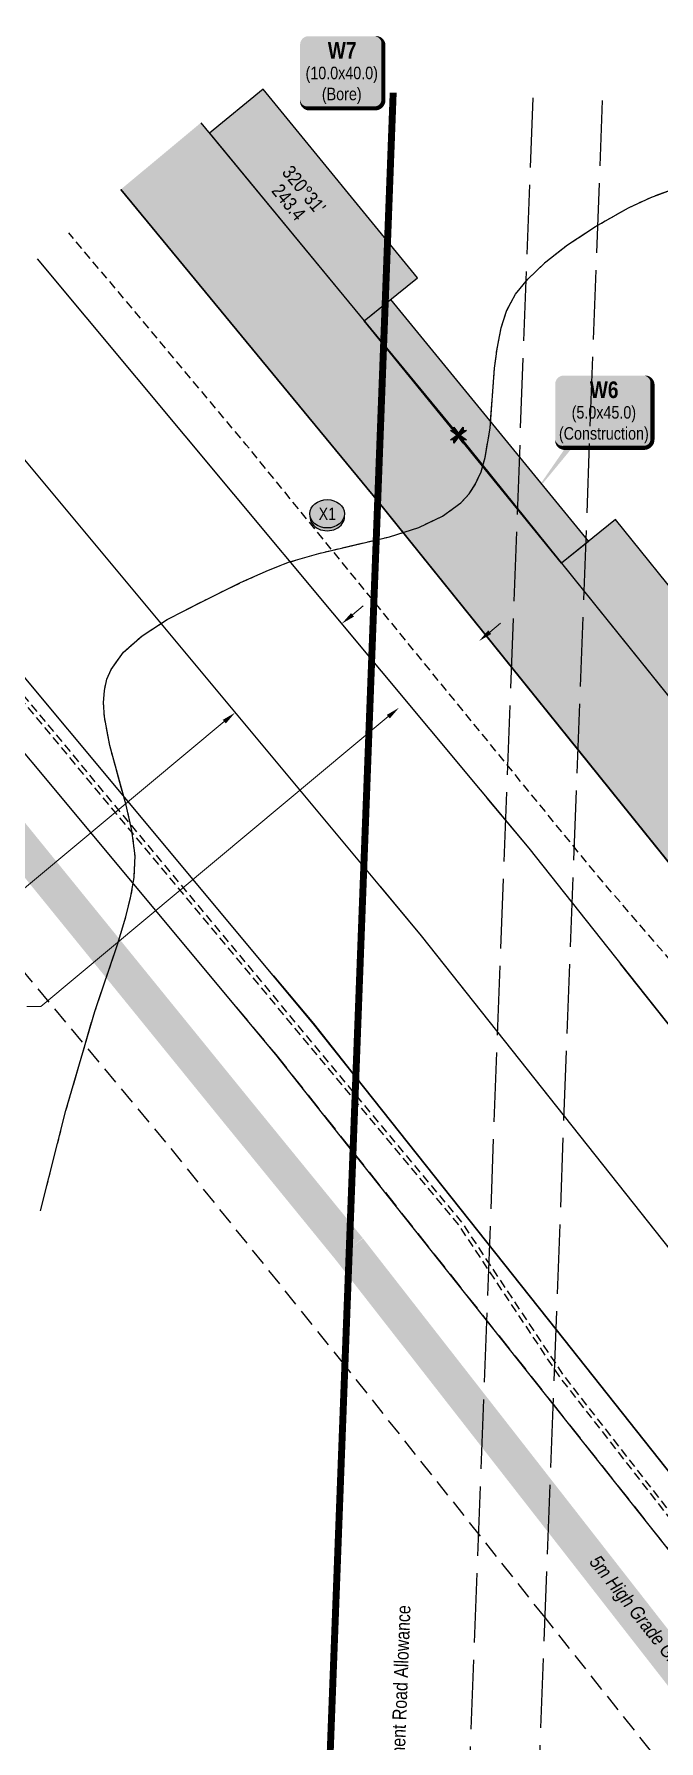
# Model space of a CAD drawing. Extents: x 331629 to 337523, y 6158057 to 6163201.
# Drawn here: x 335561 to 336010, y 6159095 to 6160323 of the extents above; entities that cross this region are included whole.
import ezdxf
from ezdxf.enums import TextEntityAlignment as Align

# ---------------------------------------------------------------- set-up
doc = ezdxf.new("R2010")
doc.units = 0
doc.header["$LTSCALE"] = 5
doc.header["$PDSIZE"] = 5
for name, pattern in [('CENTERLINEX3', [5, 2.5, -1, 0.5, -1]), ('foc-ACCESSROAD', [3.75, 2.5, -1.25]), ('foc-TOPO-ephemeral', [6.25, 3.125, -0.625, 0.625, -0.625, 0.625, -0.625]), ('foc-UNSURVEYED', [12.5, 10, -2.5]), ('UG_PIPE', [1.875, 1.25, -0.625])]:
    doc.linetypes.add(name, pattern=pattern)
doc.layers.get('Defpoints').update_dxf_attribs({"color": 9})
for name, color, linetype in [('AS-PIPE-UG', 44, 'UG_PIPE'), ('AS-ROADS', 254, 'Continuous'), ('C-AR', 13, 'foc-ACCESSROAD'), ('C-RW', 13, 'Continuous'), ('F-RW', 190, 'Continuous'), ('L-BD1', 253, 'Continuous'), ('L-MON', 1, 'Continuous'), ('L-ROAD-T', 7, 'Continuous'), ('L-USEC', 7, 'foc-UNSURVEYED'), ('P-CROSSINGS', 250, 'Continuous'), ('P-PROPOSED', 10, 'Continuous'), ('P-PROPOSED-H', 21, 'Continuous'), ('P-TEMP-BLOCKS', 250, 'Continuous'), ('P-TEMP-BLUE', 146, 'Continuous'), ('T-DRAW', 143, 'foc-TOPO-ephemeral')]:
    doc.layers.add(name, color=color, linetype=linetype)
doc.layers.add('AS-TRAPPER BOUNDARY', color=7, linetype='CENTERLINEX3', true_color=0xb85c00, transparency=0.6)
for name, color, linetype, lineweight in [('C-AR-T', 13, 'Continuous', 9), ('C-RW-T', 13, 'Continuous', 9), ('T-TEXT', 48, 'Continuous', 18)]:
    doc.layers.add(name, color=color, linetype=linetype, lineweight=lineweight)
doc.layers.add('P-TEMP-BLUE-H', color=7, linetype='Continuous', true_color=0x99e6ff)
doc.styles.add('80', font='ARIALN.TTF', dxfattribs={"height": 10})
doc.styles.add('80CG', font='ARIALN.TTF', dxfattribs={"height": 10})
doc.styles.add('80L', font='ARIALN.TTF', dxfattribs={"height": 10})
doc.styles.add('BOLD', font='ARIALNB.TTF')
doc.styles.add('Crossing', font='ARIALN.TTF', dxfattribs={"height": 10})
doc.styles.add('foc-LtypeFont', font='ARIALN.TTF', dxfattribs={"height": 7.35})
doc.styles.get("Standard").update_dxf_attribs({"font": 'ARIALN.TTF'})
doc.linetypes.add('foc-TOPO-flowdirection-NOLINE', pattern='A,0,[">",foc-LtypeFont,S=0.3,R=0,X=0,Y=-0.945],-20,[">",foc-LtypeFont,S=0.3,R=0,X=0,Y=-0.945],0', length=20)
doc.dimstyles.new('Compass 5 000', dxfattribs={"dimscale": 5, "dimtxt": 9, "dimasz": 2, "dimexe": 0.2, "dimexo": 0.0625, "dimgap": 0.5, "dimtad": 0, "dimtih": 1, "dimtoh": 1, "dimzin": 0, "dimdsep": 46, "dimtxsty": '80CG', "dimcen": 0.1, "dimse1": 1, "dimse2": 1, "dimclrd": 256, "dimclrt": 256, "dimaunit": 1, "dimadec": 4, "dimazin": 0, "dimtfac": 0.06, "dimtofl": 0, "dimtmove": 0, "dimatfit": 1, "dimfxl": 0.2, "dimtolj": 1, "dimtzin": 0, "dimlwd": -1, "dimarcsym": 0})

# ---------------------------------------------------------------- blocks, each defined once
blk = doc.blocks.new('*U441')
at = {"true_color": 0x99e6ff}
h = blk.add_hatch(color=141, dxfattribs=at)
edge = h.paths.add_edge_path()
edge.add_line((-24, -33.5), (24, -33.5))
edge.add_arc((24, -27.5), 6, 270, 360)
edge.add_line((30, -27.5), (30, 12.5))
edge.add_arc((24, 12.5), 6, 0, 90)
edge.add_line((24, 18.5), (-24, 18.5))
edge.add_arc((-24, 12.5), 6, 90, 180)
edge.add_line((-30, 12.5), (-30, -27.5))
edge.add_arc((-24, -27.5), 6, 180, 270)
at = {"color": 250, "flags": 128}
blk.add_lwpolyline([(-24, -33.5, 3, 3, 0), (24, -33.5, 3, 3, 0.414214), (30, -27.5, 3, 3, 0), (30, 12.5, 3, 0, 0.414214), (24, 18.5, 0, 0, 0), (-24, 18.5, 0, 0, 0.414214), (-30, 12.5, 0, 0, 0), (-30, -27.5, 0, 3, 0.414214)], format="xyseb", close=True, dxfattribs=at)
at = {"flags": 128}
blk.add_lwpolyline([(-15, -29.4, 0, 7.5, 0), (0, 0, 0, 0, 0)], format="xyseb", dxfattribs=at)
at = {"color": 250}
for tag, p, height, style in [('TEMP_AREA_W1_001', (-9.2, 2.2), 12, 'BOLD'), ('ENTER_TEXT_001', (-30.7, -12.5), 9, '80')]:
    blk.add_attdef(tag, p, '', height=height, dxfattribs=dict(at, style=style))
blk = doc.blocks.new('*U442')
at = {"true_color": 0x99e6ff}
h = blk.add_hatch(color=141, dxfattribs=at)
edge = h.paths.add_edge_path()
edge.add_line((-29, -33.5), (29, -33.5))
edge.add_arc((29, -27.5), 6, 270, 360)
edge.add_line((35, -27.5), (35, 12.5))
edge.add_arc((29, 12.5), 6, 0, 90)
edge.add_line((29, 18.5), (-29, 18.5))
edge.add_arc((-29, 12.5), 6, 90, 180)
edge.add_line((-35, 12.5), (-35, -27.5))
edge.add_arc((-29, -27.5), 6, 180, 270)
at = {"color": 250, "flags": 128}
blk.add_lwpolyline([(-29, -33.5, 3, 3, 0), (29, -33.5, 3, 3, 0.414214), (35, -27.5, 3, 3, 0), (35, 12.5, 3, 0, 0.414214), (29, 18.5, 0, 0, 0), (-29, 18.5, 0, 0, 0.414214), (-35, 12.5, 0, 0, 0), (-35, -27.5, 0, 3, 0.414214)], format="xyseb", close=True, dxfattribs=at)
at = {"flags": 128}
blk.add_lwpolyline([(-52.5, -69.5, 0, 7.5, 0), (0, 0, 0, 0, 0)], format="xyseb", dxfattribs=at)
at = {"color": 250}
for tag, p, height, style in [('TEMP_AREA_W1_001', (-9.2, 2.2), 12, 'BOLD'), ('ENTER_TEXT_001', (-30.7, -12.5), 9, '80')]:
    blk.add_attdef(tag, p, '', height=height, dxfattribs=dict(at, style=style))
blk = doc.blocks.new('*D463')
at = {"layer": 'C-AR-T', "transparency": 16777216}
for p, q in [((335888.5, 6159892.5), (335896.2, 6159898.9)), ((335815.5, 6159831.7), (335565.4, 6159623.2)), ((335565.4, 6159623.2), (335555.4, 6159623.2))]:
    blk.add_line(p, q, dxfattribs=at)
for points in [[(335887.4, 6159893.8), (335889.6, 6159891.2), (335880.8, 6159886.1)], [(335814.5, 6159833), (335816.6, 6159830.4), (335823.2, 6159838.1)]]:
    blk.add_solid(points, dxfattribs=at)
at = {"layer": 'Defpoints', "color": 0, "transparency": 16777216}
for p in [(335870.3, 6159898.7), (335812.7, 6159850.7), (335823.2, 6159838.1)]:
    blk.add_point(p, dxfattribs=at)
at = {"layer": 'C-AR-T', "transparency": 16777216, "insert": (335516.4, 6159623.2), "char_height": 10, "attachment_point": 5, "style": '80CG'}
blk.add_mtext('\\A1;CNRL\\P15.00 P/L R/W\\PPLA 230354', dxfattribs=at)
blk = doc.blocks.new('*D465')
at = {"layer": 'C-RW-T', "transparency": 16777216}
for p, q in [((335789.7, 6159905), (335797.4, 6159911.4)), ((335697.5, 6159828.1), (335503.9, 6159666.7)), ((335503.9, 6159666.7), (335493.9, 6159666.7))]:
    blk.add_line(p, q, dxfattribs=at)
for points in [[(335788.7, 6159906.2), (335790.8, 6159903.7), (335782, 6159898.6)], [(335696.4, 6159829.4), (335698.6, 6159826.8), (335705.2, 6159834.5)]]:
    blk.add_solid(points, dxfattribs=at)
at = {"layer": 'Defpoints', "color": 0, "transparency": 16777216}
for p in [(335470.8, 6160271.9), (335393.9, 6160207.8), (335705.2, 6159834.5)]:
    blk.add_point(p, dxfattribs=at)
at = {"layer": 'C-RW-T', "transparency": 16777216, "insert": (335454.4, 6159666.7), "char_height": 10, "attachment_point": 5, "style": '80CG'}
blk.add_mtext('\\A1;CNRL\\P20.00 P/L R/W\\PPLA 230131', dxfattribs=at)
blk = doc.blocks.new('TEMP')
h = blk.add_hatch(color=255)
h.dxf.hatch_style = 1
h.paths.add_polyline_path([(0, 0.25), (-0.67, 1.15), (-0.67, 0.67), (-1.15, 0.67), (-0.25, 0), (-1.15, -0.67), (-0.67, -0.67), (-0.67, -1.15), (0, -0.25), (0.67, -1.15), (0.67, -0.67), (1.15, -0.67), (0.25, 0), (1.15, 0.67), (0.67, 0.67), (0.67, 1.15)])
h.paths.add_polyline_path([(0.57, 0.85), (0.57, 0.57), (0.85, 0.57), (0.08, 0), (0.85, -0.57), (0.57, -0.57), (0.57, -0.85), (0, -0.08), (-0.57, -0.85), (-0.57, -0.57), (-0.85, -0.57), (-0.08, 0), (-0.85, 0.57), (-0.57, 0.57), (-0.57, 0.85), (0, 0.08)], flags=16)
h = blk.add_hatch(color=1)
h.dxf.hatch_style = 1
h.paths.add_polyline_path([(0, 0.08), (-0.57, 0.85), (-0.57, 0.57), (-0.85, 0.57), (-0.08, 0), (-0.85, -0.57), (-0.57, -0.57), (-0.57, -0.85), (0, -0.08), (0.57, -0.85), (0.57, -0.57), (0.85, -0.57), (0.08, 0), (0.85, 0.57), (0.57, 0.57), (0.57, 0.85)])
at = {"color": 1}
for p, q in [((-0.08, 0), (0.08, 0)), ((0, 0.08), (0, -0.08))]:
    blk.add_line(p, q, dxfattribs=at)
at = {"color": 255, "flags": 128}
blk.add_lwpolyline([(-0.25, 0), (-1.15, 0.67), (-0.67, 0.67), (-0.67, 1.15), (0, 0.25), (0.67, 1.15), (0.67, 0.67), (1.15, 0.67), (0.25, 0), (1.15, -0.67), (0.67, -0.67), (0.67, -1.15), (0, -0.25), (-0.67, -1.15), (-0.67, -0.67), (-1.15, -0.67)], close=True, dxfattribs=at)
at = {"color": 1, "flags": 128}
blk.add_lwpolyline([(-0.08, 0), (-0.85, 0.57), (-0.57, 0.57), (-0.57, 0.85), (0, 0.08), (0.57, 0.85), (0.57, 0.57), (0.85, 0.57), (0.08, 0), (0.85, -0.57), (0.57, -0.57), (0.57, -0.85), (0, -0.08), (-0.57, -0.85), (-0.57, -0.57), (-0.85, -0.57)], close=True, dxfattribs=at)
blk = doc.blocks.new('xing2')
h = blk.add_hatch(color=50)
h.dxf.hatch_style = 1
edge = h.paths.add_edge_path()
edge.add_ellipse((0, 0), major_axis=(-12.5, 0), ratio=0.816297, start_angle=0, end_angle=360)
h = blk.add_hatch(color=250)
h.dxf.hatch_style = 1
edge = h.paths.add_edge_path()
edge.add_ellipse((0, -2), major_axis=(-12.5, 0), ratio=0.816297, start_angle=0, end_angle=180)
edge.add_line((12.5, -2), (12.5, 0))
edge.add_ellipse((0, 0), major_axis=(-12.5, 0), ratio=0.816297, start_angle=0, end_angle=180, ccw=False)
edge.add_line((-12.5, 0), (-12.5, -2))
at = {"color": 250}
blk.add_ellipse((0, 0), major_axis=(-12.5, 0), ratio=0.816297, dxfattribs=at)
blk.add_ellipse((0, -2), major_axis=(-12.5, 0), ratio=0.816297, start_param=0, end_param=3.141593, dxfattribs=at)
at = {"color": 250, "style": 'Crossing'}
blk.add_attdef('CROSSING', text='', height=9, dxfattribs=at).set_placement((0.1, 0), align=Align.MIDDLE_CENTER)
at = {"color": 250, "style": 'Crossing', "flags": 1}
for tag, p in [('OWNER', (0.1, -12.5)), ('DESCRIPTION', (0.1, -25.8)), ('LOCATION', (0.1, -39.3)), ('DWG_REF', (0.1, -52.8))]:
    blk.add_attdef(tag, text='', height=9, dxfattribs=at).set_placement(p, align=Align.MIDDLE_CENTER)

msp = doc.modelspace()

# ---------------------------------------------------------------- hatches: boundary and pattern name
at = {"layer": 'P-PROPOSED-H'}
h = msp.add_hatch(color=256, dxfattribs=at)
h.dxf.hatch_style = 1
h.paths.add_polyline_path([(335680.679, 6160259.187), (335623.065, 6160211.19), (335807.885, 6159986.89), (336226.147, 6159467.268), (336872.607, 6159979.714), (337336.006, 6159395.231), (336767.994, 6158944.891), (336814.58, 6158886.133), (337441.35, 6159383.058), (336884.784, 6160085.053), (336237.891, 6159572.265), (335866.029, 6160034.243)])
at = {"layer": 'P-TEMP-BLUE-H'}
h = msp.add_hatch(color=256, dxfattribs=at)
h.dxf.hatch_style = 1
h.paths.add_polyline_path([(335836.584, 6160147.656), (335725.533, 6160283.362), (335686.845, 6160251.703), (335798.102, 6160116.68)])
h = msp.add_hatch(color=256, dxfattribs=at)
h.dxf.hatch_style = 1
h.paths.add_polyline_path([(335940.108, 6159942.212), (335798.102, 6160116.68), (335817.112, 6160131.983), (335959.578, 6159957.884)])
h = msp.add_hatch(color=256, dxfattribs=at)
h.dxf.hatch_style = 1
h.paths.add_polyline_path([(336088.759, 6159837.261), (335979.049, 6159973.558), (335940.108, 6159942.212), (336049.817, 6159805.916)], flags=17)

# ---------------------------------------------------------------- linework, layer by layer
at = {"layer": 'AS-PIPE-UG', "flags": 128}
for points in [[(336474.513, 6159207.164), (336441.143, 6159246.679), (336413.478, 6159282.229), (336376.048, 6159326.824), (336359.928, 6159340.304), (336320.158, 6159343.249), (336296.463, 6159345.849), (336275.703, 6159361.009), (336181.593, 6159467.214), (335967.173, 6159715.914), (335713.278, 6160027.399), (335585.604, 6160179.982)], [(335400.31, 6160025.617), (335865.958, 6159465.844), (335938.683, 6159356.404), (336098.923, 6159150.799), (336259.468, 6158951.339), (336392.808, 6158769.694), (336540.688, 6158574.844), (336648.893, 6158438.374), (336684.794, 6158393.354)], [(335402.614, 6160027.536), (335868.367, 6159467.639), (335941.118, 6159358.159), (336101.274, 6159152.662), (336261.846, 6158953.168), (336395.211, 6158771.489), (336543.058, 6158576.683), (336651.24, 6158440.241), (336687.145, 6158395.218)]]:
    msp.add_lwpolyline(points, dxfattribs=at)
at = {"layer": 'AS-ROADS', "const_width": 24.995, "flags": 128}
for points in [[(335787.458, 6159448.501), (335704.788, 6159549.892), (335351.529, 6159984.978)], [(335787.458, 6159448.501), (336264.177, 6158837.28)]]:
    msp.add_lwpolyline(points, dxfattribs=at)
at = {"layer": 'AS-TRAPPER BOUNDARY', "const_width": 4.999, "flags": 128}
msp.add_lwpolyline([(335742.353, 6158259.559), (335762.753, 6158797.345), (335819.034, 6160280.808)], dxfattribs=at)
at = {"layer": 'C-AR'}
for points in [[(335784.286, 6159364.885), (335655.544, 6159525.449), (335305.007, 6159946.221)], [(335706.123, 6159622.658), (335734.496, 6159588.629), (335790.113, 6159518.485)], [(335790.114, 6159518.485), (335934.173, 6159336.799), (336380.429, 6158773.982), (336683.226, 6158392.111)], [(336604.871, 6158329.981), (336248.863, 6158778.958), (335928.346, 6159183.203), (335784.286, 6159364.885)]]:
    msp.add_lwpolyline(points, dxfattribs=at)
at = {"layer": 'C-RW', "flags": 128}
for points in [[(335623.065, 6160211.19), (335807.884, 6159986.892), (335952.046, 6159807.794), (336226.147, 6159467.268), (336323.209, 6159345.011), (336264.449, 6159298.427), (335916.808, 6159736.939), (335563.055, 6160161.197)], [(335486.271, 6160097.229), (335839.225, 6159673.863), (336089.138, 6159358.613), (336248.218, 6159157.971), (336796.901, 6159592.961), (336734.789, 6159671.307), (336264.449, 6159298.427), (336167.486, 6159420.723), (335982.704, 6159653.815)], [(335916.808, 6159736.939), (335886.613, 6159773.153)]]:
    msp.add_lwpolyline(points, dxfattribs=at)
at = {"layer": 'F-RW'}
for points in [[(335792.154, 6159572.268), (335792.154, 6159572.268), (335761.498, 6159610.779), (335409.379, 6160033.172)], [(335790.114, 6159518.485), (335790.113, 6159518.485), (335734.496, 6159588.629), (335382.509, 6160010.787)], [(335809.826, 6159709.127), (335839.225, 6159673.863), (335942.042, 6159544.174), (336557.965, 6158767.264), (336802.706, 6158458.569)], [(335733.02, 6159645.085), (335761.628, 6159610.774), (335792.154, 6159572.268), (335792.154, 6159572.268)], [(335792.154, 6159572.268), (335936.213, 6159390.56), (336426.406, 6158772.242), (336710.584, 6158413.804)], [(336710.584, 6158413.804), (336426.406, 6158772.242), (335936.213, 6159390.56), (335792.154, 6159572.268)], [(336683.226, 6158392.111), (336380.429, 6158773.982), (335934.173, 6159336.799), (335790.114, 6159518.485)]]:
    msp.add_lwpolyline(points, dxfattribs=at)
at = {"layer": 'L-USEC', "flags": 128}
for points in [[(335819.036, 6160280.808), (335762.753, 6158797.345)], [(335919.529, 6160276.995), (335863.246, 6158793.532)], [(335913.493, 6158791.653), (335969.775, 6160275.089)]]:
    msp.add_lwpolyline(points, dxfattribs=at)
at = {"layer": 'P-PROPOSED', "flags": 128}
msp.add_lwpolyline([(335680.679, 6160259.187), (335866.029, 6160034.243), (336237.891, 6159572.265), (336884.784, 6160085.053), (337441.35, 6159383.058), (336814.58, 6158886.133), (336767.994, 6158944.891), (337336.006, 6159395.231), (336872.607, 6159979.714), (336226.147, 6159467.268), (335807.885, 6159986.89), (335623.065, 6160211.19)], dxfattribs=at)
at = {"layer": 'P-TEMP-BLUE', "flags": 128}
for points in [[(335836.584, 6160147.656), (335725.533, 6160283.362), (335686.845, 6160251.703), (335798.102, 6160116.68)], [(335940.108, 6159942.212), (335798.102, 6160116.68), (335817.112, 6160131.983), (335959.578, 6159957.884)], [(336088.759, 6159837.261), (335979.049, 6159973.558), (335940.108, 6159942.212), (336049.817, 6159805.916)]]:
    msp.add_lwpolyline(points, close=True, dxfattribs=at)
at = {"layer": 'T-DRAW', "flags": 128}
msp.add_lwpolyline([(335565.279, 6159476.07), (335583.549, 6159548.141), (335604.296, 6159619.468), (335620.701, 6159667.624), (335626.66, 6159687.583), (335630.34, 6159702.391), (335632.683, 6159715.957), (335633.273, 6159731.583), (335631.033, 6159749.781), (335626.901, 6159767.916), (335615.051, 6159810.958), (335611.219, 6159831.607), (335610.628, 6159841.65), (335611.224, 6159850.588), (335613.018, 6159858.588), (335616.031, 6159865.736), (335625.004, 6159878.116), (335638.357, 6159889.973), (335656.322, 6159901.575), (335680.837, 6159914.184), (335709.277, 6159928.214), (335729.24, 6159937.102), (335743.685, 6159942.796), (335765.596, 6159949.189), (335816.284, 6159961.174), (335837.484, 6159967.884), (335854.513, 6159975.898), (335867.621, 6159985.517), (335873.616, 6159991.989), (335878.347, 6159999.281), (335882.244, 6160008.025), (335885.302, 6160018.291), (335888.767, 6160039.39), (335892.049, 6160082.565), (335893.797, 6160096.413), (335896.777, 6160111.588), (335900.915, 6160124.2), (335906.983, 6160135.683), (335915.942, 6160146.675), (335928.87, 6160159.087), (335944.586, 6160171.389), (335964.524, 6160184.484), (335988.456, 6160198.034), (336004.381, 6160205.429), (336023.148, 6160212.409), (336079.066, 6160229.489), (336176.064, 6160262.4), (336215.906, 6160274.798)], dxfattribs=at)
at = {"layer": 'T-DRAW', "linetype": 'foc-TOPO-flowdirection-NOLINE', "flags": 128}
msp.add_lwpolyline([(335565.279, 6159476.07), (335583.549, 6159548.141), (335604.296, 6159619.468), (335620.701, 6159667.624), (335626.66, 6159687.583), (335630.34, 6159702.391), (335632.683, 6159715.957), (335633.273, 6159731.583), (335631.033, 6159749.781), (335626.901, 6159767.916), (335615.051, 6159810.958), (335611.219, 6159831.607), (335610.628, 6159841.65), (335611.224, 6159850.588), (335613.018, 6159858.588), (335616.031, 6159865.736), (335625.004, 6159878.116), (335638.357, 6159889.973), (335656.322, 6159901.575), (335680.837, 6159914.184), (335709.277, 6159928.214), (335729.24, 6159937.102), (335743.685, 6159942.796), (335765.596, 6159949.189), (335816.284, 6159961.174), (335837.484, 6159967.884), (335854.513, 6159975.898), (335867.621, 6159985.517), (335873.616, 6159991.989), (335878.347, 6159999.281), (335882.244, 6160008.025), (335885.302, 6160018.291), (335888.767, 6160039.39), (335892.049, 6160082.565), (335893.797, 6160096.413), (335896.777, 6160111.588), (335900.915, 6160124.2), (335906.983, 6160135.683), (335915.942, 6160146.675), (335928.87, 6160159.087), (335944.586, 6160171.389), (335964.524, 6160184.484), (335988.456, 6160198.034), (336004.381, 6160205.429), (336023.148, 6160212.409), (336079.066, 6160229.489), (336176.064, 6160262.4), (336215.906, 6160274.798)], dxfattribs=at)

# ---------------------------------------------------------------- block references
at = {"layer": 'L-MON', "xscale": 4.999016100000003, "yscale": 4.999016100000003, "zscale": 4.999016100000003}
msp.add_blockref('TEMP', (335866.029, 6160034.243), dxfattribs=at)
at = {"layer": 'P-CROSSINGS', "xscale": 0.99980322, "yscale": 0.99980322, "zscale": 0.99980322}
msp.add_blockref('xing2', (335771.577, 6159977.724), dxfattribs=at).add_auto_attribs({'CROSSING': 'X1'})
at = {"layer": 'P-TEMP-BLOCKS'}
ref = msp.add_blockref('*U441', (335782.02, 6160302.98), dxfattribs=dict(at, xscale=0.9987975417023783, yscale=0.9987975417023783, zscale=0.9987975417023783))
ref.add_attrib('TEMP_AREA_W1_001', 'W7', (335772.009, 6160305.242), dxfattribs={"layer": '0', "color": 250, "height": 11.9856, "style": 'BOLD'})
ref.add_attrib('ENTER_TEXT_001', '(10.0x40.0)', (335755.975, 6160290.525), dxfattribs={"layer": '0', "color": 250, "height": 8.98918, "style": '80'})
ref.add_attrib('ENTER_TEXT_002', '(Bore)', (335767.721, 6160275.389), dxfattribs={"layer": '0', "color": 250, "height": 8.9892, "style": '80'})
ref = msp.add_blockref('*U442', (335970.63, 6160058.682), dxfattribs=dict(at, xscale=0.9987975417023783, yscale=0.9987975417023783, zscale=0.9987975417023783))
ref.add_attrib('TEMP_AREA_W1_001', 'W6', (335960.554, 6160061.026), dxfattribs={"layer": '0', "color": 250, "height": 11.9856, "style": 'BOLD'})
ref.add_attrib('ENTER_TEXT_001', '(5.0x45.0)', (335947.449, 6160046.227), dxfattribs={"layer": '0', "color": 250, "height": 8.9892, "style": '80'})
ref.add_attrib('ENTER_TEXT_002', '(Construction)', (335938.3, 6160031.086), dxfattribs={"layer": '0', "color": 250, "height": 8.98918, "style": '80'})

# ---------------------------------------------------------------- texts
at = {"layer": 'L-BD1'}
for s, p in [("320°31'", (335754.892, 6160211.032)), ('243.4', (335743.863, 6160202.013))]:
    msp.add_text(s, height=9.998, rotation=309.272944, dxfattribs=at).set_placement(p, align=Align.MIDDLE_CENTER)
at = {"layer": 'L-ROAD-T', "style": '80L'}
msp.add_text('Theoretic Government Road Allowance', height=10, rotation=87.840242, dxfattribs=at).set_placement((335822.75, 6159092.256), align=Align.MIDDLE_CENTER)
at = {"layer": 'T-TEXT', "insert": (335967.247, 6159229.65), "char_height": 9.99806, "attachment_point": 1, "rotation": 308.407989, "style": '80L'}
msp.add_mtext_dynamic_manual_height_columns('\\pi0.46328;{\\fArial Narrow|b0|i1|c0|p34;5m High Grade Gravel Road}', width=145.83704, gutter_width=50, heights=[0], dxfattribs=at)

# ---------------------------------------------------------------- dimensions: what is measured, and where the dimension line sits
at = {"layer": 'C-AR-T'}
dim = msp.add_linear_dim(base=(335823.211, 6159838.081), p1=(335870.3, 6159898.72), p2=(335812.695, 6159850.694), angle=219.818324, text='CNRL\\P15.00 P/L R/W\\PPLA 230354', dimstyle='Compass 5 000', dxfattribs=at)
dim.commit()
dim.dimension.update_dxf_attribs({"geometry": '*D463', "text_midpoint": (335516.352, 6159623.173), "dimtype": 161})
at = {"layer": 'C-RW-T'}
dim = msp.add_linear_dim(base=(335705.182, 6159834.478), p1=(335470.771, 6160271.919), p2=(335393.908, 6160207.838), angle=219.818324, text='CNRL\\P20.00 P/L R/W\\PPLA 230131', dimstyle='Compass 5 000', dxfattribs=at)
dim.commit()
dim.dimension.update_dxf_attribs({"geometry": '*D465', "text_midpoint": (335454.407, 6159666.706), "dimtype": 161})

doc.saveas('drawing.dxf')
